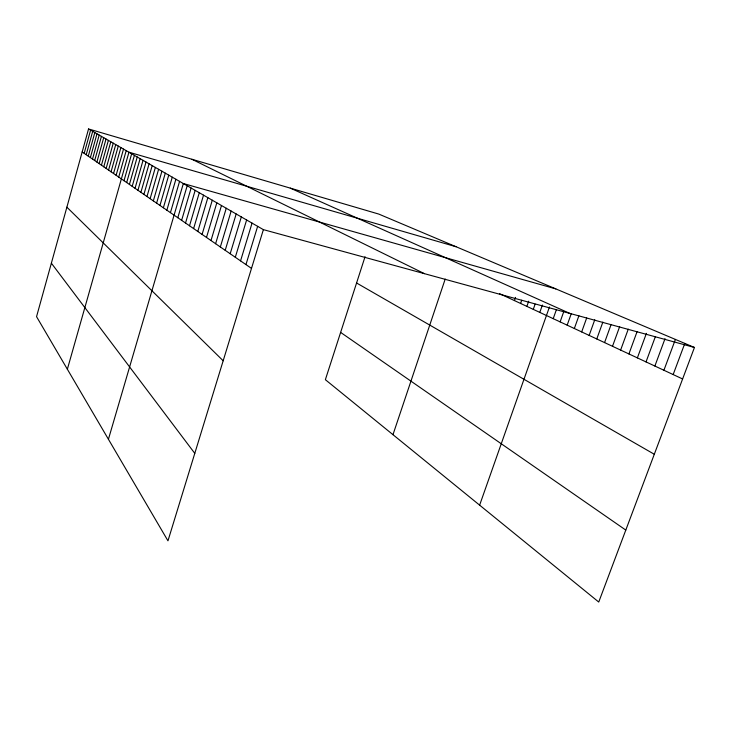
<?xml version="1.0" encoding="UTF-8"?>
<svg xmlns="http://www.w3.org/2000/svg" width="731" height="731" viewBox="0 0 731 731"><rect width="100%" height="100%" fill="white"/><g stroke="black" fill="none" stroke-linecap="round" stroke-linejoin="round"><path stroke-width="1.1" d="M88.552 128.958L36.55 316.669L167.966 540.83L263.379 229.635L88.552 128.958L378.813 214.092L694.45 347.472L598.744 602.042L325.368 379.691L365.052 256.718M84.184 153.327L90.607 130.136M86.212 154.716L92.7 131.342M88.277 156.142L94.829 132.567M90.379 157.585L96.995 133.819M92.508 159.056L99.197 135.08M94.683 160.546L101.435 136.368M96.894 162.072L103.711 137.684M99.151 163.616L106.032 139.018M101.445 165.197L108.398 140.379M103.775 166.796L110.801 141.768M106.15 168.432L113.25 143.175M108.572 170.095L115.745 144.61M111.039 171.794L118.285 146.081M113.543 173.521L120.88 147.571M116.11 175.285L123.512 149.087M118.714 177.076L126.207 150.641M67.362 369.228L128.948 152.212L456.043 246.731M124.005 180.712L131.662 153.775M126.682 182.558L134.422 155.374M129.414 184.431L137.245 156.991M132.201 186.35L140.114 158.645M135.043 188.306L143.048 160.336M137.94 190.298L146.036 162.054M140.891 192.326L149.087 163.817M143.906 194.4L152.194 165.608M146.986 196.52L155.374 167.436M150.129 198.677L158.609 169.3M153.336 200.888L161.926 171.209M156.608 203.136L165.297 173.156M159.952 205.438L168.751 175.138M163.369 207.787L172.278 177.176M166.86 210.19L175.888 179.25M170.433 212.648L179.57 181.37M108.426 439.258L183.335 183.536L555.816 288.891M177.807 217.719L187.191 185.756M181.626 220.342L191.138 188.031M185.528 223.028L195.168 190.352M189.521 225.778L199.298 192.728M193.614 228.593L203.52 195.159M197.799 231.471L207.851 197.653M202.094 234.423L212.282 200.212M206.489 237.447L216.824 202.825M210.994 240.545L221.484 205.502M215.608 243.715L226.254 208.253M220.342 246.977L231.151 211.076M225.203 250.313L236.177 213.973M230.183 253.739L241.331 216.933M235.3 257.266L246.621 219.985M240.554 260.876L252.058 223.119M245.954 264.585L257.641 226.336M392.976 434.68L445.206 279.05M514.432 300.578L515.529 297.398M520.6 303.456L521.715 300.249M526.877 306.38L528.687 301.199M533.283 309.368L535.11 304.142M539.798 312.402L542.393 305.019M479.627 505.158L549.447 306.983M553.221 318.661L556.254 310.063M560.129 321.878L563.82 311.452M567.165 325.158L571.286 313.59M574.347 328.511L578.897 315.765M581.675 331.92L586.673 317.985M589.149 335.401L594.769 319.767M596.779 338.956L602.856 322.115M604.564 342.592L611.107 324.518M612.505 346.293L619.66 326.62M620.619 350.076L628.258 329.16M628.916 353.941L637.039 331.755M637.377 357.888L646.414 333.336M646.03 361.918L655.259 336.936M654.875 366.039L665.018 338.691M663.912 370.251L675.398 339.422M673.16 374.555L684.819 343.406M263.379 229.635L694.45 347.472M290.317 188.141L569.814 313.407M499.501 293.624L682.608 378.969M191.924 159.276L424.437 273.659M356.573 282.988L654.3 454.262M82.183 151.947L251.501 268.405M340.628 332.404L625.791 530.085M66.877 207.184L223.174 360.776M51.371 263.187L194.784 453.366"/></g></svg>
